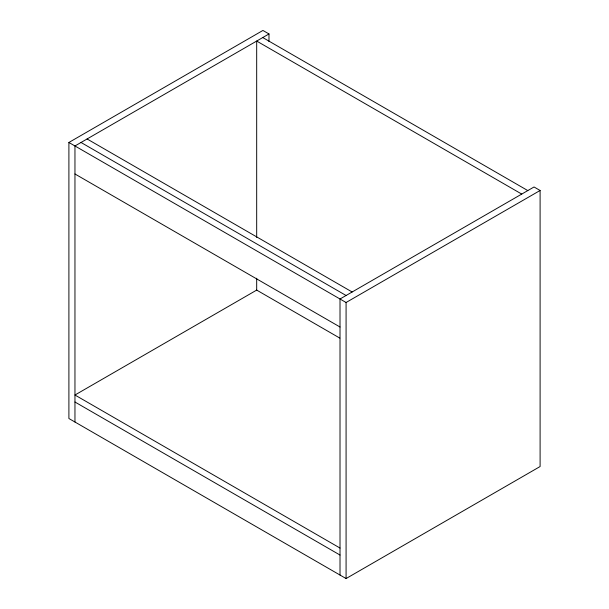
<?xml version="1.0" encoding="UTF-8"?>
<svg xmlns="http://www.w3.org/2000/svg" width="609" height="609" viewBox="0 0 609 609"><rect width="100%" height="100%" fill="white"/><g stroke="black" fill="none" stroke-linecap="round" stroke-linejoin="round"><path stroke-width="0.91" d="M340.012 575.048L340.012 298.996L534.04 186.978L540.099 190.48L540.099 466.532L346.079 578.55L68.901 418.52L68.901 142.468L262.921 30.45L268.988 33.952L268.988 41.541M268.988 33.952L74.96 145.97L74.96 422.022M68.901 142.468L346.079 302.498L540.099 190.48M262.753 37.552L527.805 190.579M521.738 194.081L256.686 41.054L256.686 237.419M87.087 138.966L352.139 291.993M81.027 142.468L346.079 295.494M74.96 173.976L340.012 327.003M339.822 338.102L256.686 290.097L74.96 395.02L340.012 548.047M74.96 402.016L340.012 555.043M346.079 302.498L346.079 578.55M256.686 278.206L256.686 290.539"/></g></svg>
